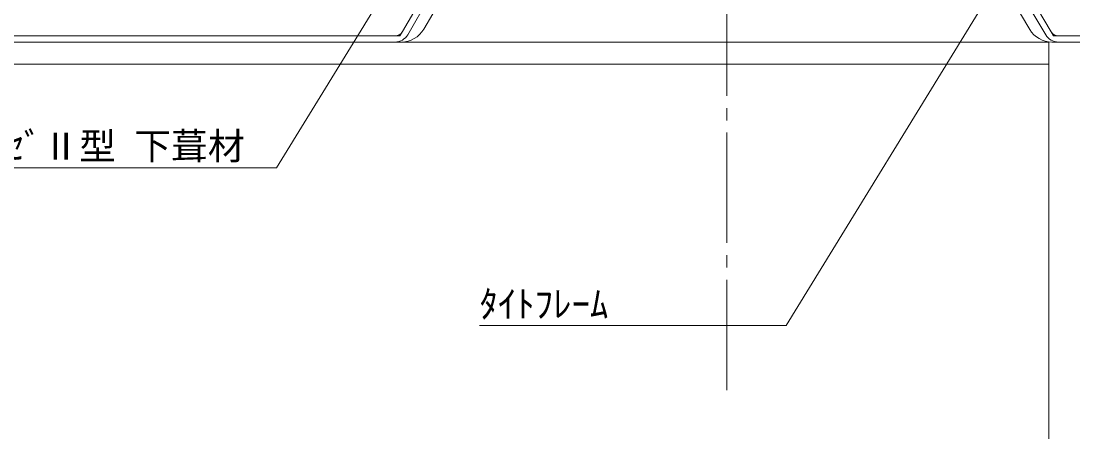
# Model space of a CAD drawing. Units: millimetres at full size, sheet at 1:5; details may follow other scales. Extents: x -3142 to 7368, y -2477 to 558.
# Drawn here: x -2473.3 to -2044.5, y -1933.4 to -1765.9 of the extents above; entities that cross this region are included whole.
import ezdxf
from ezdxf.enums import TextEntityAlignment as Align

# ---------------------------------------------------------------- set-up
doc = ezdxf.new("R2010")
doc.units = ezdxf.units.MM
doc.header["$LTSCALE"] = 5
doc.linetypes.add('CHAIN2', pattern=[12, 9, -1, 1, -1])
doc.layers.add('0-0_0', color=7, linetype='Continuous', lineweight=18)
doc.styles.add('ＭＳ ゴシック', font='')
doc.styles.get('ＭＳ ゴシック').set_extended_font_data('MS Gothic')

msp = doc.modelspace()

# ---------------------------------------------------------------- linework, layer by layer
at = {"layer": '0-0_0'}
for p, q in [((-2317.824, -1770.167), (-2223.068, -1606.409)), ((-2315.66, -1771.419), (-2220.904, -1607.661)), ((-2309.161, -1769.173), (-2218.019, -1611.661)), ((-2145.021, -1620.629), (-2055.556, -1771.475)), ((-2142.871, -1619.354), (-2053.406, -1770.2)), ((-2148.177, -1624.129), (-2062.096, -1769.271)), ((-2054.339, -1774.414), (-2934.598, -1774.414)), ((-2320.853, -1771.914), (-2550.396, -1771.914)), ((-2318.249, -1774.414), (-2550.396, -1774.414)), ((-2054.339, -1774.414), (-2054.339, -2015.408)), ((-1935.389, -1774.414), (-2053.064, -1774.414)), ((-2050.396, -1771.914), (-1935.389, -1771.914)), ((-2054.339, -1783.414), (-2934.598, -1783.414))]:
    msp.add_line(p, q, dxfattribs=at)
at = {"layer": '0-0_0', "color": 4, "linetype": 'CHAIN2'}
msp.add_line((-2185.614, -1916.338), (-2185.614, -1611.423), dxfattribs=at)
at = {"layer": '0-0_0', "color": 4}
for p, q in [((-2074.507, -1748.343), (-2161.417, -1889.952)), ((-2369.146, -1825.64), (-2326.459, -1756.085)), ((-2369.146, -1825.64), (-2629.637, -1825.64)), ((-2161.417, -1889.952), (-2286.417, -1889.952))]:
    msp.add_line(p, q, dxfattribs=at)
at = {"layer": '0-0_0', "color": 5}
for p, q in [((-2318.835, -1771.914), (-2317.824, -1770.167)), ((-2052.389, -1771.914), (-2053.406, -1770.2)), ((-2318.835, -1771.914), (-2320.853, -1771.914)), ((-2052.389, -1771.914), (-2050.396, -1771.914))]:
    msp.add_line(p, q, dxfattribs=at)
at = {"layer": '0-0_0'}
for centre, radius, start, end in [((-2320.853, -1768.414), 3.5, 270, 329.94482), ((-2318.249, -1763.914), 10.5, 270, 329.94482), ((-2053.064, -1763.914), 10.5, 210.67157, 270), ((-2050.396, -1768.414), 3.5, 210.67157, 270), ((-2320.853, -1768.414), 6, 270, 329.94482), ((-2050.396, -1768.414), 6, 210.67157, 270)]:
    msp.add_arc(centre, radius, start, end, dxfattribs=at)

# ---------------------------------------------------------------- texts
at = {"layer": '0-0_0', "style": 'ＭＳ ゴシック'}
for s, p in [('二重折板断熱方法 KKﾊｾﾞⅡ型 下葺材', (-2629.637, -1825.64)), ('ﾀｲﾄﾌﾚｰﾑ', (-2286.417, -1889.952))]:
    msp.add_text(s, height=11, dxfattribs=at).set_placement(p, align=Align.BOTTOM_LEFT)

doc.saveas('drawing.dxf')
